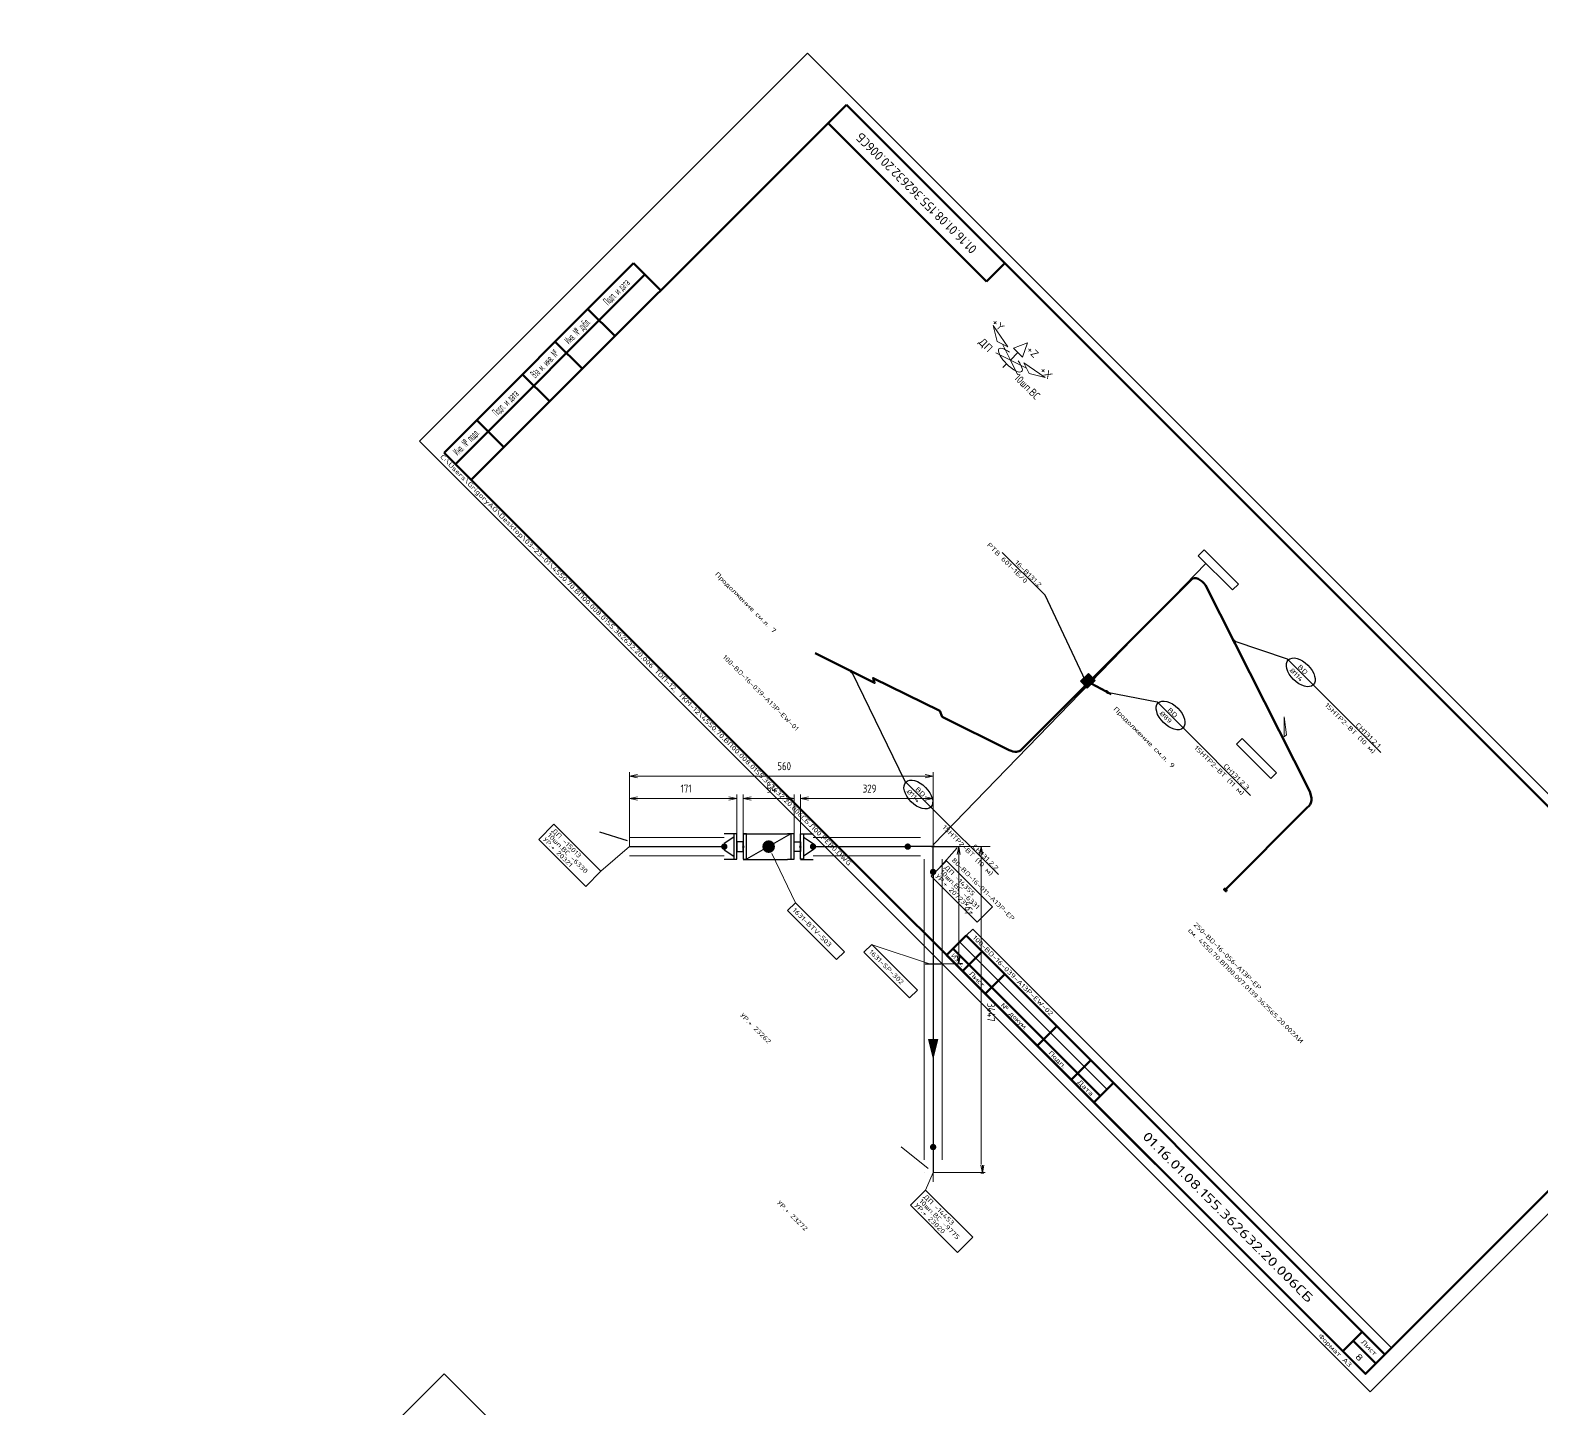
# Model space of a CAD drawing. Header units: millimetres. Extents: x -1501 to 8157, y -8271 to 1386.
# Drawn here: x 2045.4 to 2517.6, y -2455.3 to -2024.7 of the extents above; entities that cross this region are included whole.
import ezdxf
from ezdxf import colors
from ezdxf.entities.mleader import LeaderData, LeaderLine
from ezdxf.enums import TextEntityAlignment as Align
from ezdxf.math import Vec2, Vec3

# ---------------------------------------------------------------- set-up
doc = ezdxf.new("R2010")
doc.units = ezdxf.units.MM
doc.header["$MEASUREMENT"] = 0
for name, color, linetype, lineweight in [('--TEXT--', 7, 'Continuous', 25), ('OFORMLENIE', 7, 'Continuous', 25), ('подложка', 253, 'Continuous', 13), ('СН', 1, 'Continuous', 50)]:
    doc.layers.add(name, color=color, linetype=linetype, lineweight=lineweight)
doc.layers.add('Коробки', color=250, linetype='Continuous')
doc.layers.add('Построение', color=7, linetype='Continuous')
doc.layers.add('непечат', color=2, linetype='Continuous', plot=False)
doc.styles.add('GOST 2.304', font='CS_Gost2304.shx')
doc.styles.add('GOST_2.304', font='CS_Gost2304.shx', dxfattribs={"height": 2.5})
doc.styles.add('GOST_2.304_07', font='CS_Gost2304.shx', dxfattribs={"width": 0.7})
doc.styles.add('GOST_2.304_09', font='CS_Gost2304.shx', dxfattribs={"width": 0.9})
doc.styles.add('Style-CS_Gost2304', font='CS_Gost2304.shx')
doc.styles.add('TNR_30', font='times.ttf', dxfattribs={"height": 3})

# ---------------------------------------------------------------- blocks, each defined once
blk = doc.blocks.new('TerminatorOpen_0.4')
at = {"color": 0, "linetype": 'ByBlock', "lineweight": -2}
for q in [(-1, 0.2), (-1, 0), (-1, -0.2)]:
    blk.add_line((0, 0), q, dxfattribs=at)
blk = doc.blocks.new('_DotSmall')
at = {"color": 0, "linetype": 'ByBlock', "const_width": 0.5}
blk.add_lwpolyline([(-0.0625, 0, 1), (0.0625, 0, 1)], format="xyb", close=True, dxfattribs=at)
blk = doc.blocks.new('A$C612D6D77')
at = {"layer": 'Коробки', "linetype": 'ByBlock', "ltscale": 0.5}
h = blk.add_hatch(color=3, dxfattribs=at)
h.paths.add_polyline_path([(300, 300), (0, 300), (0, 0)])
h.paths.add_polyline_path([(600, 0), (600, 300), (300, 300)])
at = {"layer": 'Коробки', "linetype": 'ByBlock', "ltscale": 0.5, "true_color": 0xffffff}
blk.add_hatch(color=7, dxfattribs=at).paths.add_polyline_path([(0, 0), (600, 0), (300, 300)])
at = {"layer": 'Коробки', "linetype": 'ByBlock', "ltscale": 0.5}
for p, q in [((0, 0), (300, 300)), ((300, 300), (600, 0))]:
    blk.add_line(p, q, dxfattribs=at)
blk.add_lwpolyline([(0, 0), (600, 0), (600, 300), (0, 300)], close=True, dxfattribs=at)
blk = doc.blocks.new('*U13')
at = {"layer": 'СН'}
blk.add_hatch(color=256, dxfattribs=at).paths.add_polyline_path([(0.5, 0, 1), (-0.5, 0, 1)])
blk.add_circle((0, 0), 0.5, dxfattribs=at)
blk = doc.blocks.new('*U21')
at = {"color": 0, "linetype": 'ByBlock', "lineweight": -2}
blk.add_lwpolyline([(420, 297), (0, 297), (0, 0), (420, 0)], close=True, dxfattribs=at)
at = {"color": 0, "linetype": 'ByBlock', "lineweight": 50}
blk.add_lwpolyline([(20, 292), (415, 292), (415, 5), (20, 5)], close=True, dxfattribs=at)
at = {"color": 0, "linetype": 'ByBlock', "lineweight": -2, "style": 'GOST_2.304'}
blk.add_text('Формат А3', height=2.5, dxfattribs=at).set_placement((410, 2.5), align=Align.MIDDLE_RIGHT)
at = {"color": 0, "linetype": 'ByBlock', "lineweight": -2, "insert": (8, 2.5), "char_height": 2.5, "attachment_point": 4, "style": 'GOST_2.304'}
blk.add_mtext('C:\\\\Users\\\\GrigoryAO\\\\Desktop\\\\03-23-01\\\\4550.70.ВП00.008.0155.362632.20.006 ТОП-12, ТКМ-12\\\\4550.70.ВП00.008.0155.362632.20.006СБ.Л00.РЕВ0.DWG', dxfattribs=at)
at = {"color": 0, "linetype": 'ByBlock', "lineweight": -2, "style": 'TNR_30'}
blk.add_attdef('ВЕРХНИЙ_НОМЕР_ЛИСТА', text='', height=3, dxfattribs=at).set_placement((410, 287), align=Align.MIDDLE_CENTER)
blk = doc.blocks.new('ST_Left')
at = {"color": 0, "linetype": 'ByBlock', "lineweight": 50}
for p, q in [((8, 150), (8, 5)), ((20, 150), (8, 150)), ((13, 5), (13, 150)), ((8, 115), (20, 115)), ((8, 90), (20, 90)), ((20, 65), (8, 65)), ((20, 30), (8, 30)), ((8, 5), (20, 5))]:
    blk.add_line(p, q, dxfattribs=at)
at = {"color": 0, "linetype": 'ByBlock', "lineweight": -2, "style": 'GOST_2.304'}
for s, p in [('Подп. и дата', (10.5, 132.5)), ('Инв. № дубл.', (10.5, 102.5)), ('Вза м. инв. №', (10.5, 77.5)), ('Подп. и дата', (10.5, 47.5)), ('Инв. № подл.', (10.5, 17.5))]:
    blk.add_text(s, height=2.5, rotation=90, dxfattribs=at).set_placement(p, align=Align.MIDDLE_CENTER)
at = {"color": 0, "linetype": 'ByBlock', "lineweight": -2, "style": 'GOST_2.304', "flags": 8}
for tag, p in [('ДУБЛ_ДАТА', (16.5, 141.25)), ('НОМЕР_ДУБЛ', (16.5, 102.5)), ('ВЗАМ_ИНВ', (16.5, 77.5)), ('ИНВ_ДАТА', (16.5, 56.25)), ('ИНВ_НОМЕР', (16.5, 17.5))]:
    blk.add_attdef(tag, text='', height=2.5, rotation=90, dxfattribs=at).set_placement(p, align=Align.MIDDLE_CENTER)
blk = doc.blocks.new('ST_2a_dyn')
at = {"color": 0, "linetype": 'ByBlock', "lineweight": 50, "extrusion": (0, 1, 0)}
for p, q in [((-185, 15), (0, 15)), ((-185, 5), (-120, 5)), ((-10, 8), (0, 8)), ((-185, 0), (0, 0))]:
    blk.add_line(p, q, dxfattribs=at)
at = {"color": 0, "linetype": 'ByBlock', "lineweight": 50, "extrusion": (1, 0, 0)}
for p, q in [((-185, 0), (-185, 15)), ((-178, 15), (-178, 0)), ((-168, 15), (-168, 0)), ((-145, 15), (-145, 0)), ((-130, 15), (-130, 0)), ((-120, 0), (-120, 15)), ((-10, 0), (-10, 15))]:
    blk.add_line(p, q, dxfattribs=at)
at = {"color": 0, "linetype": 'ByBlock', "lineweight": 50}
blk.add_line((0, 15), (0, 0), dxfattribs=at)
at = {"color": 0, "linetype": 'ByBlock', "lineweight": -2, "extrusion": (0, 1, 0)}
blk.add_line((-185, 10), (-120, 10), dxfattribs=at)
at = {"color": 0, "linetype": 'ByBlock', "lineweight": -2, "style": 'GOST_2.304'}
for s, p in [('Лист', (-5, 11.5)), ('Лист', (-173, 2.5)), ('Подп.', (-137.5, 2.5)), ('Дата', (-125, 2.5))]:
    blk.add_text(s, height=2.5, dxfattribs=at).set_placement(p, align=Align.MIDDLE_CENTER)
at = {"color": 0, "linetype": 'ByBlock', "lineweight": -2, "width": 0.9}
for s, style, p in [('Изм.', 'GOST_2.304', (-181.5, 2.5)), ('№ докум.', 'GOST_2.304_09', (-156.5, 2.5))]:
    blk.add_text(s, height=2.5, dxfattribs=dict(at, style=style)).set_placement(p, align=Align.MIDDLE_CENTER)
at = {"color": 0, "linetype": 'ByBlock', "lineweight": -2}
for tag, height, style, flags, p in [('ИЗМ_2', 2.5, 'GOST_2.304', 12, (-181.5, 12.5)), ('ЛИСТ_2', 2.5, 'GOST_2.304', 12, (-173, 12.5)), ('N_ДОК_2', 2.5, 'GOST_2.304_09', 12, (-156.5, 12.5)), ('ШИФР', 5, 'GOST_2.304', 4, (-65, 7.5)), ('ИЗМ_1', 2.5, 'GOST_2.304', 12, (-181.5, 7.5)), ('ЛИСТ_1', 2.5, 'GOST_2.304', 12, (-173, 7.5)), ('N_ДОК_1', 2.5, 'GOST_2.304_09', 12, (-156.5, 7.5)), ('LIST', 3.5, 'GOST_2.304', 4, (-5, 4))]:
    blk.add_attdef(tag, text='', height=height, dxfattribs=dict(at, style=style, flags=flags)).set_placement(p, align=Align.MIDDLE_CENTER)
at = {"color": 0, "linetype": 'ByBlock', "lineweight": -2, "style": 'GOST_2.304_07', "width": 0.7, "flags": 12}
for tag, p in [('ДАТА_2', (-125, 12.5)), ('ДАТА_1', (-125, 7.5))]:
    blk.add_attdef(tag, text='', height=2.5, dxfattribs=at).set_placement(p, align=Align.MIDDLE_CENTER)
blk = doc.blocks.new('ST_Top')
at = {"color": 0, "linetype": 'ByBlock', "lineweight": 50}
blk.add_line((70, 0), (70, -14), dxfattribs=at)
at = {"color": 0, "linetype": 'ByBlock', "lineweight": 50, "extrusion": (0, 1, 0)}
blk.add_line((0, -14), (70, -14), dxfattribs=at)
at = {"color": 0, "linetype": 'ByBlock', "lineweight": -2, "style": 'GOST_2.304', "width": 0.7, "flags": 4}
blk.add_attdef('ШИФР', text='', height=5, rotation=180, dxfattribs=at).set_placement((35, -7), align=Align.MIDDLE_CENTER)

msp = doc.modelspace()

# ---------------------------------------------------------------- hatches: boundary and pattern name
at = {"layer": 'подложка', "extrusion": (8.62817e-32, -7.85046e-17, -1)}
h = msp.add_hatch(color=252, dxfattribs=at)
edge = h.paths.add_edge_path()
edge.add_arc((-2319.58, -2279.7), 1, 0, 360)
at = {"layer": 'подложка', "extrusion": (1, 3.92523e-17, 1.17757e-16)}
msp.add_hatch(color=252, dxfattribs=at).paths.add_polyline_path([(-2278.26, 241.5), (-2279.7, 247.26), (-2281.14, 241.5)])
h = msp.add_hatch(color=252, dxfattribs=at)
edge = h.paths.add_edge_path()
edge.add_arc((-2279.7, 288.88), 1, -90, 270)
h = msp.add_hatch(color=252, dxfattribs=at)
edge = h.paths.add_edge_path()
edge.add_arc((-2279.7, 203.95), 1, -90, 270)
h = msp.add_hatch(color=252, dxfattribs=at)
edge = h.paths.add_edge_path()
edge.add_arc((-2279.7, 188.1), 1, -90, 270)
h = msp.add_hatch(color=252, dxfattribs=at)
edge = h.paths.add_edge_path()
edge.add_arc((-2279.7, 136.73), 1, -90, 270)
at = {"layer": 'подложка', "extrusion": (1.96262e-16, 1, -3.92523e-17)}
h = msp.add_hatch(color=252, dxfattribs=at)
edge = h.paths.add_edge_path()
edge.add_arc((-2335.43, 196.03), 1, 0, 360)
at = {"layer": 'подложка', "extrusion": (8.62817e-32, -7.85046e-17, -1)}
h = msp.add_hatch(color=252, dxfattribs=at)
edge = h.paths.add_edge_path()
edge.add_arc((-2327.5, -2287.62), 1, 90, 450)
msp.add_hatch(color=252, dxfattribs=at).paths.add_polyline_path([(-2328.94, -2340), (-2327.5, -2345.76), (-2326.07, -2340)])
at = {"layer": 'подложка'}
h = msp.add_hatch(color=252, dxfattribs=at)
edge = h.paths.add_edge_path()
edge.add_arc((2327.5, -2373.57), 1, -90, 270)
at = {"layer": 'подложка', "extrusion": (-1.96262e-16, -1, 3.92523e-17)}
h = msp.add_hatch(color=252, dxfattribs=at)
edge = h.paths.add_edge_path()
edge.add_arc((2327.5, 288.88), 1, -90, 270)
at = {"layer": 'Построение', "linetype": 'Continuous', "lineweight": 30, "extrusion": (8.62817e-32, -7.85046e-17, -1)}
h = msp.add_hatch(color=256, dxfattribs=at)
edge = h.paths.add_edge_path()
edge.add_arc((-2262.25, -2279.7), 1, 0, 360)
h = msp.add_hatch(color=256, dxfattribs=at)
edge = h.paths.add_edge_path()
edge.add_arc((-2276.12, -2279.7), 1.98, 0, 360)
h = msp.add_hatch(color=256, dxfattribs=at)
edge = h.paths.add_edge_path()
edge.add_arc((-2289.99, -2279.7), 1, 0, 360)

# ---------------------------------------------------------------- linework, layer by layer
at = {"layer": '--TEXT--', "extrusion": (-0.57735, -0.57735, 0.57735)}
msp.add_line((2232.01, -2277.91, 129.92), (2223.34, -2275.23, 123.94), dxfattribs=at)
for centre in [(3300.49, 265.88), (3281.25, 199.62), (3243.02, 72.82)]:
    msp.add_circle(centre, 5.51, dxfattribs=at)
at = {"layer": 'OFORMLENIE', "extrusion": (-0.57735, -0.57735, 0.57735)}
for q in [(2337.84, -2307.51, 30.32), (2470.73, -2436.32, 34.4)]:
    msp.add_line((2339.88, -2305.47, 34.4), q, dxfattribs=at)
at = {"layer": 'непечат', "color": 3, "extrusion": (-0.57735, -0.57735, 0.57735)}
msp.add_lwpolyline([(-1387.86, 992.34), (10962.33, 992.34), (10962.33, -1271.92), (-1387.86, -1271.92)], close=True, dxfattribs=at)
at = {"layer": 'подложка', "color": 252, "extrusion": (-0.57735, -0.57735, 0.57735)}
for p, q in [((2351.64, -2127.72, 215.49), (2349.14, -2122.72, 217.99)), ((2351.64, -2127.72, 215.49), (2347.14, -2125.47, 213.24)), ((2349.3, -2130.05, 210.83), (2350.47, -2128.88, 213.16)), ((2351.64, -2127.72, 215.49), (2353.97, -2125.38, 220.16)), ((2351.64, -2127.72, 215.49), (2353.89, -2132.22, 213.24)), ((2351.64, -2127.72, 215.49), (2356.64, -2130.22, 217.99)), ((2410.33, -2188.81, 221.52), (2412.14, -2187, 225.14)), ((2421.05, -2199.53, 221.52), (2410.33, -2188.81, 221.52)), ((2412.14, -2187, 225.14), (2422.86, -2197.72, 225.14)), ((2327.67, -2279.09, 297.58), (2412.73, -2191.21, 221.52)), ((2422.86, -2197.72, 225.14), (2421.05, -2199.53, 221.52)), ((2437.18, -2245.43, 191.75), (2437.18, -2239.19, 191.75)), ((2437.89, -2244.73, 193.15), (2437.18, -2239.19, 191.75)), ((2422.23, -2247.71, 174.52), (2424.04, -2245.9, 178.14)), ((2424.04, -2245.9, 178.14), (2434.76, -2256.62, 178.14)), ((2437.89, -2244.73, 193.15), (2437.18, -2245.43, 191.75)), ((2432.95, -2258.43, 174.52), (2422.23, -2247.71, 174.52)), ((2434.76, -2256.62, 178.14), (2432.95, -2258.43, 174.52)), ((2232.68, -2279.7, 128.81), (2223.72, -2287.38, 112.17)), ((2335.04, -2280.13, 195.21), (2329.3, -2286.53, 183.08)), ((2335.04, -2280.13, 195.21), (2329.3, -2286.53, 183.08)), ((2277.13, -2281.81, 127.69), (2284.47, -2297.27, 119.58)), ((2277.13, -2281.81, 127.69), (2284.47, -2297.27, 119.58)), ((2326.65, -2316.42, 295.81), (2308.43, -2310.34, 283.66)), ((2325.95, -2380.24, 296.51), (2317.56, -2373.47, 294.88)), ((2327.52, -2381.46, 214.06), (2325.15, -2387.02, 206.14))]:
    msp.add_line(p, q, dxfattribs=at)
at = {"layer": 'подложка', "color": 252}
for p, q in [((2232.67, -2279.7, 128.8), (2232.67, -2256.45, 128.8)), ((2327.5, -2279.7, 128.8), (2327.5, -2256.45, 128.8)), ((2235.17, -2257.7, 128.8), (2325, -2257.7, 128.8)), ((2232.67, -2279.7, 128.8), (2232.67, -2263.45, 128.8)), ((2235.17, -2264.7, 128.8), (2263.72, -2264.7, 128.8)), ((2266.22, -2279.7, 128.8), (2266.22, -2263.45, 128.8)), ((2268.2, -2279.7, 128.8), (2268.2, -2263.45, 128.8)), ((2270.7, -2264.7, 128.8), (2281.55, -2264.7, 128.8)), ((2284.05, -2279.7, 128.8), (2284.05, -2263.45, 128.8)), ((2286.03, -2279.7, 128.8), (2286.03, -2263.45, 128.8)), ((2288.53, -2264.7, 128.8), (2325, -2264.7, 128.8)), ((2327.5, -2279.7, 128.8), (2327.5, -2263.45, 128.8)), ((2232.67, -2276.87, 128.8), (2262.25, -2276.87, 128.8)), ((2289.99, -2276.87, 128.8), (2319.58, -2276.87, 128.8)), ((2319.58, -2276.87, 128.8), (2323.54, -2276.87, 128.8)), ((2327.5, -2279.7, 296.81), (2343.75, -2279.7, 296.81)), ((2327.5, -2279.7, 296.81), (2336.75, -2279.7, 296.81)), ((2335.43, -2279.7, 198.86), (2330.33, -2279.7, 198.86)), ((2335.43, -2279.7, 193.2), (2330.33, -2279.7, 193.2)), ((2345.34, -2279.7, 196.03), (2335.43, -2279.7, 196.03)), ((2345.34, -2279.7, 193.2), (2335.43, -2279.7, 193.2)), ((2345.34, -2279.7, 198.86), (2335.43, -2279.7, 198.86)), ((2232.67, -2282.53, 128.8), (2262.25, -2282.53, 128.8)), ((2289.99, -2282.53, 128.8), (2319.58, -2282.53, 128.8)), ((2319.58, -2282.53, 128.8), (2323.54, -2282.53, 128.8)), ((2324.67, -2287.62, 296.81), (2324.67, -2283.66, 296.81)), ((2330.33, -2287.62, 296.81), (2330.33, -2283.66, 296.81)), ((2335.5, -2282.2, 296.81), (2335.5, -2313.77, 296.81)), ((2342.5, -2282.2, 296.81), (2342.5, -2378.99, 296.81)), ((2324.67, -2287.62, 296.81), (2324.67, -2373.57, 296.81)), ((2330.33, -2287.62, 296.81), (2330.33, -2373.57, 296.81)), ((2327.5, -2316.27, 296.81), (2336.75, -2316.27, 296.81)), ((2324.67, -2373.57, 296.81), (2324.67, -2377.53, 296.81)), ((2330.33, -2373.57, 296.81), (2330.33, -2377.53, 296.81)), ((2327.5, -2381.49, 296.81), (2343.75, -2381.49, 296.81))]:
    msp.add_line(p, q, dxfattribs=at)
at = {"layer": 'подложка', "color": 252, "extrusion": (-1, 5.55112e-17, -5.55112e-17)}
for p, q in [((2327.5, -2279.7, 128.8), (2327.5, -2256.45, 128.8)), ((2327.5, -2279.7, 296.81), (2327.5, -2256.45, 296.81)), ((2327.5, -2257.7, 131.3), (2327.5, -2257.7, 294.31)), ((2327.5, -2279.7, 196.03), (2327.5, -2263.45, 196.03)), ((2327.5, -2279.7, 296.81), (2327.5, -2263.45, 296.81)), ((2327.5, -2279.7, 128.8), (2327.5, -2263.45, 128.8)), ((2327.5, -2279.7, 196.03), (2327.5, -2263.45, 196.03)), ((2327.5, -2264.7, 198.53), (2327.5, -2264.7, 294.31)), ((2327.5, -2264.7, 131.3), (2327.5, -2264.7, 193.53)), ((2327.5, -2378.75, 299.76), (2327.5, -2377.53, 299.64)), ((2327.5, -2380, 299.62), (2327.5, -2378.75, 299.76)), ((2327.5, -2381.2, 299.21), (2327.5, -2380, 299.62)), ((2327.5, -2382.3, 298.53), (2327.5, -2381.2, 299.21)), ((2327.5, -2383.21, 297.61), (2327.5, -2382.3, 298.53)), ((2327.5, -2383.89, 296.52), (2327.5, -2383.21, 297.61)), ((2327.5, -2384.31, 295.31), (2327.5, -2383.89, 296.52)), ((2327.5, -2384.45, 294.06), (2327.5, -2384.31, 295.31)), ((2327.5, -2384.32, 292.85), (2327.5, -2384.45, 294.06))]:
    msp.add_line(p, q, dxfattribs=at)
at = {"layer": 'подложка', "color": 252, "extrusion": (-5.55112e-17, -1, 5.55112e-17)}
for p, q in [((2323.54, -2279.7, 125.97), (2324.76, -2279.7, 125.85)), ((2324.76, -2279.7, 125.85), (2326.01, -2279.7, 125.99)), ((2326.01, -2279.7, 125.99), (2327.21, -2279.7, 126.4)), ((2327.21, -2279.7, 126.4), (2328.31, -2279.7, 127.08)), ((2327.5, -2279.7, 196.03), (2327.5, -2279.7, 212.28)), ((2328.31, -2279.7, 127.08), (2329.22, -2279.7, 128)), ((2329.22, -2279.7, 128), (2329.9, -2279.7, 129.09)), ((2329.9, -2279.7, 129.09), (2330.32, -2279.7, 130.3)), ((2330, -2279.7, 211.03), (2332.93, -2279.7, 211.03)), ((2330.32, -2279.7, 130.3), (2330.46, -2279.7, 131.55)), ((2330.46, -2279.7, 131.55), (2330.33, -2279.7, 132.77)), ((2335.43, -2279.7, 196.03), (2335.43, -2279.7, 212.28)), ((2327.5, -2381.49, 214.02), (2343.75, -2381.49, 214.02)), ((2327.5, -2381.49, 296.81), (2343.75, -2381.49, 296.81)), ((2342.89, -2381.67, 216.73), (2342.89, -2381.67, 294.52))]:
    msp.add_line(p, q, dxfattribs=at)
at = {"layer": 'подложка', "color": 252, "extrusion": (5.55112e-17, 1, -5.55112e-17)}
for p, q in [((2323.54, -2279.7, 131.63), (2323.83, -2279.7, 132.27)), ((2323.83, -2279.7, 132.27), (2324.04, -2279.7, 132.48)), ((2324.04, -2279.7, 132.48), (2324.67, -2279.7, 132.77))]:
    msp.add_line(p, q, dxfattribs=at)
at = {"layer": 'подложка', "color": 252, "extrusion": (1, -5.55112e-17, 5.55112e-17)}
for p, q in [((2327.5, -2276.87, 292.85), (2327.5, -2277.22, 293.98)), ((2327.5, -2276.87, 288.88), (2327.5, -2276.87, 292.85)), ((2327.5, -2276.87, 203.95), (2327.5, -2276.87, 288.88)), ((2327.5, -2276.87, 188.1), (2327.5, -2276.87, 196.03)), ((2327.5, -2276.87, 203.95), (2327.5, -2276.87, 196.03)), ((2327.5, -2276.87, 136.73), (2327.5, -2276.87, 188.1)), ((2327.5, -2276.87, 136.73), (2327.5, -2276.87, 132.77)), ((2327.5, -2277.22, 293.98), (2327.5, -2277.75, 295)), ((2327.5, -2277.75, 295), (2327.5, -2278.39, 295.89)), ((2327.5, -2278.39, 295.89), (2327.5, -2279.08, 296.69)), ((2327.5, -2279.08, 296.69), (2327.5, -2279.82, 297.42)), ((2327.5, -2279.82, 297.42), (2327.5, -2280.62, 298.12)), ((2327.5, -2280.62, 298.12), (2327.5, -2281.51, 298.76)), ((2327.5, -2281.51, 298.76), (2327.5, -2282.53, 299.28)), ((2327.5, -2282.53, 292.85), (2327.5, -2282.07, 293.76)), ((2327.5, -2282.07, 293.76), (2327.5, -2282.74, 294.43)), ((2327.5, -2282.53, 299.28), (2327.5, -2283.66, 299.64)), ((2327.5, -2282.53, 288.88), (2327.5, -2282.53, 292.85)), ((2327.5, -2282.53, 203.95), (2327.5, -2282.53, 288.88)), ((2327.5, -2282.53, 203.95), (2327.5, -2282.53, 201.69)), ((2327.5, -2282.53, 188.1), (2327.5, -2282.53, 196.03)), ((2327.5, -2282.53, 136.73), (2327.5, -2282.53, 188.1)), ((2327.5, -2282.53, 136.73), (2327.5, -2282.53, 132.77)), ((2327.5, -2282.74, 294.43), (2327.5, -2283.66, 293.98)), ((2327.5, -2377.82, 293.35), (2327.5, -2377.53, 293.98)), ((2327.5, -2378.03, 293.13), (2327.5, -2377.82, 293.35)), ((2327.5, -2378.66, 292.85), (2327.5, -2378.03, 293.13)), ((2324.67, -2381.49, 214.02), (2324.67, -2381.49, 288.88)), ((2324.67, -2381.49, 288.88), (2324.67, -2381.49, 292.85)), ((2330.33, -2381.49, 214.02), (2330.33, -2381.49, 288.88)), ((2330.33, -2381.49, 288.88), (2330.33, -2381.49, 292.85))]:
    msp.add_line(p, q, dxfattribs=at)
at = {"layer": 'подложка', "color": 252, "extrusion": (1, -5.55112e-17, 5.55112e-17), "elevation": 2327.5, "flags": 128}
for points in [[(-2278.46, 242.28), (-2279.7, 247.26), (-2281.14, 241.5), (-2278.26, 241.5)], [(-2278.26, 241.5), (-2279.7, 247.26), (-2281.14, 241.5), (-2278.7, 241.5)]]:
    msp.add_lwpolyline(points, dxfattribs=at)
at = {"layer": 'подложка', "color": 252, "elevation": 296.81, "flags": 128}
for points in [[(2328.75, -2340.78), (2327.5, -2345.76), (2326.07, -2340), (2328.94, -2340)], [(2328.94, -2340), (2327.5, -2345.76), (2326.07, -2340), (2328.5, -2340)]]:
    msp.add_lwpolyline(points, dxfattribs=at)
at = {"layer": 'подложка', "color": 252, "extrusion": (-0.57735, -0.57735, 0.57735)}
msp.add_ellipse((2351.64, -2127.72, 215.49), major_axis=(-3.54, 3.54), ratio=0.57735, start_param=5.105088, end_param=10.602875, dxfattribs=at)
at = {"layer": 'подложка', "color": 252, "extrusion": (1, -5.55112e-17, 5.55112e-17)}
msp.add_solid([(-2278.26, 241.5, 2327.5), (-2279.7, 247.26, 2327.5), (-2281.14, 241.5, 2327.5)], dxfattribs=at)
at = {"layer": 'подложка', "color": 252, "extrusion": (0, -5.55112e-17, -1)}
msp.add_solid([(-2328.94, -2340, -296.81), (-2327.5, -2345.76, -296.81), (-2326.07, -2340, -296.81)], dxfattribs=at)
at = {"layer": 'подложка', "color": 252}
for points in [[(2346.22, -2116.88, 220.91), (2350.8, -2123.55, 218.83), (2347.47, -2121.88, 217.16)], [(2357.03, -2122.32, 226.28), (2352.56, -2123.97, 220.16), (2355.39, -2126.8, 220.16)], [(2362.47, -2133.13, 220.91), (2355.8, -2128.55, 218.83), (2357.47, -2131.88, 217.16)], [(2209.05, -2272.71, 112.17), (2223.72, -2287.38, 112.17), (2218.98, -2292.11, 102.7), (2204.32, -2277.45, 102.7)], [(2327.5, -2278.26, 241.5), (2327.5, -2279.7, 247.26), (2327.5, -2281.14, 241.5)], [(2331.67, -2284.16, 187.81), (2346.04, -2298.53, 187.81), (2341.31, -2303.26, 178.34), (2326.94, -2288.89, 178.34)], [(2284.49, -2297.26, 119.61), (2299.77, -2312.53, 119.61), (2297.32, -2314.98, 114.71), (2282.04, -2299.7, 114.71)], [(2308.35, -2310.27, 283.66), (2322.6, -2324.51, 283.66), (2320.15, -2326.96, 278.76), (2305.9, -2312.72, 278.76)], [(2328.94, -2340, 296.81), (2327.5, -2345.76, 296.81), (2326.07, -2340, 296.81)], [(2325.15, -2387.01, 206.14), (2339.89, -2401.75, 206.14), (2335.16, -2406.49, 196.67), (2320.42, -2391.75, 196.67)]]:
    msp.add_3dface(points, dxfattribs=at)
at = {"layer": 'Построение', "linetype": 'Continuous', "lineweight": 30}
for p, q in [((2264.22, -2275.7, 128.8), (2262.25, -2275.7, 128.8)), ((2266.22, -2275.7, 128.8), (2264.22, -2275.7, 128.8)), ((2268.2, -2275.7, 128.8), (2270.2, -2275.7, 128.8)), ((2270.2, -2275.7, 128.8), (2282.05, -2275.7, 128.8)), ((2284.05, -2275.7, 128.8), (2282.05, -2275.7, 128.8)), ((2286.03, -2275.7, 128.8), (2288.03, -2275.7, 128.8)), ((2288.03, -2275.7, 128.8), (2289.99, -2275.7, 128.8)), ((2232.67, -2279.7, 128.8), (2262.25, -2279.7, 128.8)), ((2289.99, -2279.7, 128.8), (2319.58, -2279.7, 128.8)), ((2327.5, -2279.7, 203.95), (2327.5, -2279.7, 288.88)), ((2327.5, -2279.7, 136.73), (2327.5, -2279.7, 188.1)), ((2264.22, -2283.7, 128.8), (2262.25, -2283.7, 128.8)), ((2266.22, -2283.7, 128.8), (2264.22, -2283.7, 128.8)), ((2268.2, -2283.7, 128.8), (2270.2, -2283.7, 128.8)), ((2270.2, -2283.7, 128.8), (2282.05, -2283.7, 128.8)), ((2284.05, -2283.7, 128.8), (2282.05, -2283.7, 128.8)), ((2286.03, -2283.7, 128.8), (2288.03, -2283.7, 128.8)), ((2288.03, -2283.7, 128.8), (2289.99, -2283.7, 128.8)), ((2327.5, -2287.62, 296.81), (2327.5, -2373.57, 296.81)), ((2327.5, -2381.49, 214.02), (2327.5, -2381.49, 288.88))]:
    msp.add_line(p, q, dxfattribs=at)
at = {"layer": 'Построение', "linetype": 'Continuous', "lineweight": 30, "extrusion": (0, -5.55112e-17, -1)}
for p, q in [((2283.06, -2275.74, 128.8), (2269.19, -2283.66, 128.8)), ((2268.45, -2279.95, 128.8), (2267.95, -2279.45, 128.8)), ((2268.45, -2279.45, 128.8), (2267.95, -2279.95, 128.8)), ((2286.28, -2279.95, 128.8), (2285.78, -2279.45, 128.8)), ((2286.28, -2279.45, 128.8), (2285.78, -2279.95, 128.8))]:
    msp.add_line(p, q, dxfattribs=at)
at = {"layer": 'Построение', "linetype": 'Continuous', "lineweight": 30, "extrusion": (5.55112e-17, 1, -5.55112e-17)}
for p, q in [((2276.12, -2279.7, 126.3), (2276.12, -2279.7, 134.8)), ((2325, -2316.27, 298.31), (2330, -2316.27, 298.31))]:
    msp.add_line(p, q, dxfattribs=at)
at = {"layer": 'Построение', "lineweight": 30, "extrusion": (-5.55112e-17, -1, 5.55112e-17)}
for p, q in [((2327.5, -2279.7, 196.03), (2335.43, -2279.7, 196.03)), ((2327.5, -2279.7, 203.95), (2327.5, -2279.7, 196.03))]:
    msp.add_line(p, q, dxfattribs=at)
at = {"layer": 'Построение', "linetype": 'Continuous', "lineweight": 30, "extrusion": (-5.55112e-17, -1, 5.55112e-17)}
msp.add_line((2327.5, -2279.7, 188.1), (2327.5, -2279.7, 196.03), dxfattribs=at)
at = {"layer": 'Построение', "linetype": 'Continuous', "lineweight": 30, "elevation": 128.8, "flags": 128}
for points in [[(2265.23, -2276.73), (2262.25, -2278.71), (2262.25, -2280.69), (2265.23, -2282.67)], [(2287.02, -2276.73), (2289.99, -2278.71), (2289.99, -2280.69), (2287.02, -2282.67)]]:
    msp.add_lwpolyline(points, dxfattribs=at)
at = {"layer": 'Построение', "linetype": 'Continuous', "lineweight": 30, "extrusion": (5.55112e-17, 1, -5.55112e-17), "elevation": -2279.7, "flags": 128}
msp.add_lwpolyline([(-2327.5, 136.73), (-2327.5, 132.77, 0.414227), (-2323.54, 128.8), (-2319.58, 128.8)], format="xyb", dxfattribs=at)
at = {"layer": 'Построение', "linetype": 'Continuous', "lineweight": 30, "extrusion": (-1, 5.55112e-17, -5.55112e-17), "elevation": -2327.5, "flags": 128}
msp.add_lwpolyline([(2287.62, 296.81), (2283.66, 296.81, 0.414227), (2279.7, 292.85), (2279.7, 288.88)], format="xyb", dxfattribs=at)
at = {"layer": 'Построение', "linetype": 'Continuous', "lineweight": 30, "extrusion": (1, -5.55112e-17, 5.55112e-17), "elevation": 2327.5, "flags": 128}
msp.add_lwpolyline([(-2373.57, 296.81), (-2377.53, 296.81, 0.414227), (-2381.49, 292.85), (-2381.49, 288.88)], format="xyb", dxfattribs=at)
at = {"layer": 'Построение', "linetype": 'Continuous', "lineweight": 30, "extrusion": (-2.22045e-16, -1, -5.55112e-17)}
msp.add_ellipse((2327.5, -2316.27, 300.81), major_axis=(0, 0, 5.5), ratio=0.363636, start_param=1.942965, end_param=4.34022, dxfattribs=at)
at = {"layer": 'Построение', "linetype": 'Continuous', "lineweight": 30, "extrusion": (5.55112e-17, 1, -5.55112e-17)}
msp.add_point((2276.16, -2279.7, 127.23), dxfattribs=at)
at = {"layer": 'Построение', "linetype": 'Continuous', "lineweight": 30, "extrusion": (-5.55112e-17, -1, 5.55112e-17)}
msp.add_solid([(2278.12, 135.3, 2279.7), (2274.12, 135.3, 2279.7), (2278.12, 134.8, 2279.7), (2274.12, 134.8, 2279.7)], dxfattribs=at)
at = {"layer": 'Построение', "linetype": 'Continuous', "lineweight": 30}
for points in [[(2266.22, -2275.74, 128.8), (2265.23, -2275.74, 128.8), (2265.23, -2283.66, 128.8), (2266.22, -2283.66, 128.8)], [(2269.19, -2275.74, 128.8), (2268.2, -2275.74, 128.8), (2268.2, -2283.66, 128.8), (2269.19, -2283.66, 128.8)], [(2284.05, -2275.74, 128.8), (2283.06, -2275.74, 128.8), (2283.06, -2283.66, 128.8), (2284.05, -2283.66, 128.8)], [(2286.03, -2275.74, 128.8), (2287.02, -2275.74, 128.8), (2287.02, -2283.66, 128.8), (2286.03, -2283.66, 128.8)], [(2266.22, -2281.18, 128.8), (2268.2, -2281.18, 128.8), (2268.2, -2278.21, 128.8), (2266.22, -2278.21, 128.8)], [(2286.03, -2281.18, 128.8), (2284.05, -2281.18, 128.8), (2284.05, -2278.21, 128.8), (2286.03, -2278.21, 128.8)], [(2328, -2279.7, 195.53), (2328, -2279.7, 196.52), (2327.01, -2279.7, 196.52), (2327.01, -2279.7, 195.53)]]:
    msp.add_3dface(points, dxfattribs=at)
at = {"layer": 'СН', "extrusion": (-0.57735, -0.57735, 0.57735)}
for points in [[(3255.84, 183.84), (3255.84, 259.79, -0.530515), (3260.18, 262.73), (3328.17, 224.07, -0.308006), (3331.82, 216.65), (3331.82, 154.32)], [(3189, 87.33), (3208.68, 98.75), (3207.28, 100.07), (3229.29, 113.03), (3231.17, 111.65), (3253.24, 124.59, 0.281657), (3255.84, 129.45), (3255.84, 178.39)]]:
    msp.add_lwpolyline(points, format="xyb", dxfattribs=at)
msp.add_lwpolyline([(3256.63, 181.48), (3263.43, 185.02)], dxfattribs=at)

# ---------------------------------------------------------------- block references
at = {"layer": 'OFORMLENIE', "extrusion": (-0.57735, -0.57735, 0.57735)}
for name, p in [('*U21', (3054.76, 17.14)), ('ST_Left', (3054.76, 17.14)), ('*U21', (3266.25, -627.33))]:
    msp.add_blockref(name, p, dxfattribs=at)
ref = msp.add_blockref('ST_Top', (3074.76, 309.14), dxfattribs=at)
ref.add_attrib('ШИФР', '01.16.01.08.155.362632.20.006СБ', dxfattribs={"layer": '0', "color": 0, "linetype": 'ByBlock', "lineweight": -2, "extrusion": (-0.57735, -0.57735, 0.57735), "height": 5, "rotation": 180, "style": 'GOST_2.304', "width": 0.7}).set_placement((3109.76, 302.14), align=Align.MIDDLE_CENTER)
ref = msp.add_blockref('ST_2a_dyn', (3469.76, 22.14), dxfattribs=at)
ref.add_attrib('LIST', '8', dxfattribs={"layer": '0', "color": 0, "linetype": 'ByBlock', "lineweight": -2, "extrusion": (-0.57735, -0.57735, 0.57735), "height": 3.5, "style": 'GOST_2.304'}).set_placement((3464.76, 26.14), align=Align.MIDDLE_CENTER)
ref.add_attrib('ШИФР', '01.16.01.08.155.362632.20.006СБ', dxfattribs={"layer": '0', "color": 0, "linetype": 'ByBlock', "lineweight": -2, "extrusion": (-0.57735, -0.57735, 0.57735), "height": 5, "style": 'GOST_2.304'}).set_placement((3404.76, 29.64), align=Align.MIDDLE_CENTER)
at = {"layer": 'Коробки', "linetype": 'ByBlock', "extrusion": (-0.57735, -0.57735, 0.57735), "xscale": -0.01000000000000001, "yscale": 0.01000000000000002, "zscale": 0.01000000000000002, "rotation": 89.40931310782842}
msp.add_blockref('A$C612D6D77', (3256.84, 184.13), dxfattribs=at)
at = {"layer": 'подложка', "color": 252, "xscale": 2.5, "yscale": 2.5, "zscale": 2.5}
for p, rotation in [((2232.67, -2257.7, 128.8), 180), ((2232.67, -2264.7, 128.8), 180), ((2268.2, -2264.7, 128.8), 180), ((2286.03, -2264.7, 128.8), 180), ((2335.5, -2279.7, 296.81), 89.99999999999994), ((2342.5, -2279.7, 296.81), 89.99999999999994), ((2335.5, -2316.27, 296.81), 270), ((2342.89, -2381.67, 297.02), 270)]:
    msp.add_blockref('TerminatorOpen_0.4', p, dxfattribs=dict(at, rotation=rotation))
at = {"layer": 'подложка', "color": 252, "xscale": 2.500000000000001, "yscale": 2.500000000000001, "zscale": 2.500000000000001}
for p in [(2327.5, -2257.7, 128.8), (2266.22, -2264.7, 128.8), (2284.05, -2264.7, 128.8), (2327.5, -2264.7, 128.8)]:
    msp.add_blockref('TerminatorOpen_0.4', p, dxfattribs=at)
at = {"layer": 'подложка', "color": 252, "extrusion": (-1, 5.55112e-17, -5.55112e-17), "xscale": 2.5, "yscale": 2.5, "zscale": 2.5}
for p, rotation in [((2257.7, 128.8, -2327.5), 269.9999999999999), ((2257.7, 296.81, -2327.5), 89.99999999999997), ((2264.7, 196.03, -2327.5), 269.9999999999999), ((2264.7, 296.81, -2327.5), 89.99999999999997), ((2264.7, 128.8, -2327.5), 269.9999999999999), ((2264.7, 196.03, -2327.5), 89.99999999999997)]:
    msp.add_blockref('TerminatorOpen_0.4', p, dxfattribs=dict(at, rotation=rotation))
at = {"layer": 'подложка', "color": 252, "extrusion": (-5.55112e-17, -1, 5.55112e-17), "xscale": 2.5, "yscale": 2.5, "zscale": 2.5}
for p, rotation in [((2327.5, 211.03, 2279.7), 180), ((2342.89, 214.23, 2381.67), 270), ((2342.89, 297.02, 2381.67), 90)]:
    msp.add_blockref('TerminatorOpen_0.4', p, dxfattribs=dict(at, rotation=rotation))
msp.add_blockref('TerminatorOpen_0.4', (2335.43, 211.03, 2279.7), dxfattribs=at)
at = {"layer": 'СН', "extrusion": (-0.57735, -0.57735, 0.57735)}
msp.add_blockref('*U13', (3331.93, 153.76), dxfattribs=at)

# ---------------------------------------------------------------- texts
at = {"layer": '--TEXT--', "extrusion": (-0.57735, -0.57735, 0.57735), "style": 'GOST 2.304'}
for s, p in [('PTВ 601-1Б/0', (3203.06, 194.24)), ('BD', (3298.63, 266.45)), ('BD', (3279.39, 200.19)), ('BD', (3241.16, 73.39))]:
    msp.add_text(s, height=2.5, rotation=360, dxfattribs=at).set_placement(p)
at = {"layer": '--TEXT--', "extrusion": (-0.57735, -0.57735, 0.57735), "style": 'GOST 2.304', "width": 0.9}
for s, p in [('%%C114', (3297.63, 262.08)), ('%%C89', (3278.39, 195.81)), ('%%C114', (3239.77, 69.14))]:
    msp.add_text(s, height=2.5, rotation=360, dxfattribs=at).set_placement(p)
at = {"layer": '--TEXT--', "extrusion": (-0.57735, -0.57735, 0.57735), "char_height": 2.5, "width": 44.9268, "attachment_point": 1, "text_direction": (0.707107, -0.707107, 0), "style": 'GOST 2.304'}
for s, insert in [('Продолжение см.л. 7', (2260.24, -2193.69, 66.56)), ('Продолжение см.л. 9', (2384.71, -2235.83, 148.89))]:
    msp.add_mtext(s, dxfattribs=dict(at, insert=insert))
at = {"layer": 'OFORMLENIE', "extrusion": (-0.57735, -0.57735, 0.57735), "style": 'GOST 2.304'}
msp.add_text('100-BD-16-039-A13P-EW-02', height=2.5, rotation=360, dxfattribs=at).set_placement((3286.63, 39.76), align=Align.MIDDLE_LEFT)
at = {"layer": 'подложка', "color": 252, "extrusion": (-0.57735, -0.57735, 0.57735), "style": 'Style-CS_Gost2304'}
for s, width, p in [('+Y', 0.75, (3154.88, 278.36, -4.87)), ('ДП', 0.75, (3156.38, 265.74, -4.87)), ('+Z', 0.75, (3168.63, 281.11, -4.87)), ('10шп.ВС', 0.628788, (3172.13, 265.74, -4.87))]:
    msp.add_text(s, height=4.125, dxfattribs=dict(at, width=width)).set_placement(p, align=Align.TOP_LEFT)
at = {"layer": 'подложка', "color": 252, "extrusion": (-0.57735, -0.57735, 0.57735), "style": 'Style-CS_Gost2304', "width": 0.75}
msp.add_text('+X', height=4.125, dxfattribs=at).set_placement((3180.02, 278.36, -4.87), align=Align.TOP_RIGHT)
at = {"layer": 'подложка', "color": 252, "extrusion": (-0.57735, -0.57735, 0.57735), "style": 'Style-CS_Gost2304', "width": 0.875}
for s, p in [('100-BD-16-039-A13P-EW-01', (3169.43, 50.2)), ('250-BD-16-056-A13P-EP', (3332.52, 128.03)), ('см. 4550.70.ВП00.007.0139.362565.20.002АИ', (3332.65, 123.66))]:
    msp.add_text(s, height=2.5, rotation=360, dxfattribs=at).set_placement(p)
for s, p in [('10шп.ВС -6330', (3170.09, 59.8, 101.52)), ('ДП -15013', (3170.09, 63.2, 101.52)), ('УР.+ 20321', (3170.09, 56.4, 101.52)), ('80-BD-16-011-A13P-EP', (3264.88, 175.95, 81)), ('УР.+ 20723', (3264.88, 163.55, 81)), ('10шп.ВС -6331', (3264.88, 166.95, 81)), ('ДП -14355', (3264.88, 170.35, 81)), ('1631-BTV-503', (3240.78, 89.45, 76.43)), ('1631-SP-302', (3266.86, 227.83, 164.88)), ('УР.+ 23262', (3252.46, 273.62, 249.26)), ('ДП -14453', (3333, 140.66, 154.73)), ('УР.+ 23272', (3302.03, 215.98, 249.26)), ('УР.+ 23020', (3333, 133.86, 154.73)), ('10шп.ВС -9775', (3333, 137.26, 154.73))]:
    msp.add_text(s, height=2.5, rotation=360, dxfattribs=at).set_placement(p, align=Align.MIDDLE_LEFT)
at = {"layer": 'подложка', "color": 252, "extrusion": (-1, -1.94289e-14, -1.69309e-14), "style": 'GOST_2.304'}
msp.add_text('0.3%%%', height=2, dxfattribs=at).set_placement((2297, 252.93, -2378.58))
at = {"layer": 'подложка', "color": 252, "char_height": 2.5, "attachment_point": 5, "style": 'GOST_2.304'}
for s, insert in [('\\A1;560', (2280.96, -2254.57, 128.8)), ('\\A1;171', (2250.32, -2261.57, 128.8)), ('\\A1;54', (2277, -2261.57, 128.8)), ('\\A1;329', (2307.64, -2261.57, 128.8))]:
    msp.add_mtext(s, dxfattribs=dict(at, insert=insert))
at = {"layer": 'подложка', "color": 252, "extrusion": (-1, 5.55112e-17, -5.55112e-17), "char_height": 2.5, "attachment_point": 5, "text_direction": (0, 0, 1), "style": 'GOST_2.304'}
for s, insert in [('\\A1;2941', (2327.5, -2254.57, 213.68)), ('\\A1;2540', (2327.5, -2261.57, 247.29)), ('\\A1;402', (2327.5, -2261.57, 163.29))]:
    msp.add_mtext(s, dxfattribs=dict(at, insert=insert))
at = {"layer": 'подложка', "color": 252, "extrusion": (-5.55112e-17, -1, 5.55112e-17), "char_height": 2.5, "attachment_point": 5, "style": 'GOST_2.304'}
for s, insert, text_direction in [('\\A1;98', (2332.34, -2279.7, 214.15), (1, 0, 0)), ('\\A1;252', (2339.77, -2381.67, 256.5), (0, 0, 1))]:
    msp.add_mtext(s, dxfattribs=dict(at, insert=insert, text_direction=text_direction))
at = {"layer": 'подложка', "color": 252, "char_height": 2.5, "attachment_point": 5, "rotation": 270, "style": 'GOST_2.304'}
for s, insert in [('\\A1;461', (2338.63, -2298.86, 296.81)), ('\\A1;3447', (2345.63, -2331.47, 296.81))]:
    msp.add_mtext(s, dxfattribs=dict(at, insert=insert))

# ---------------------------------------------------------------- leaders
at = {"layer": '--TEXT--'}
ml = msp.add_multileader_mtext('Standard', dxfattribs=at)
ml.set_content('16-В131.2', color=7, style='GOST 2.304')
ml.set_leader_properties()
ml.set_arrow_properties(name='DOTSMALL')
ml.build(insert=Vec2(0, 0))
ml.multileader.update_dxf_attribs({"text_left_attachment_type": 6, "text_right_attachment_type": 6, "dogleg_length": 11.2, "arrow_head_size": 2.5})
ctx = ml.context
ctx.base_point, ctx.char_height, ctx.arrow_head_size, ctx.plane_origin, ctx.plane_x_axis, ctx.plane_y_axis = Vec3(2349.12, -2187.78, 161.34), 2.5, 2.5, Vec3(2438.76, -2282.31, 156.44), Vec3(0.707107, -0.707107, 0), Vec3(0.408248, 0.408248, 0.816497)
ctx.left_attachment, ctx.right_attachment, ctx.text_align_type = 6, 6, 2
notes = []
notes.append((ctx, [(0, (1, 1, 0), (2362.48, -2201.14, 161.34), (-0.707107, 0.707107, 0), 1.03, [(0, [(2375.07, -2227.94, 147.13)], 0, [])])]))
ctx.mtext.insert, ctx.mtext.text_direction, ctx.mtext.defined_height, ctx.mtext.alignment, ctx.mtext.flow_direction, ctx.mtext.extrusion = Vec3(2361.57, -2197.77, 163.79), Vec3(0.707107, -0.707107, 0), 0.0309, 3, 5, Vec3(-0.57735, -0.57735, 0.57735)
ml = msp.add_multileader_mtext('Standard', dxfattribs=at)
ml.set_content('СН131.2.1\\P15НТР2-ВТ (10 м)', color=7, style='GOST 2.304')
ml.set_leader_properties()
ml.set_arrow_properties(name='DOTSMALL')
ml.build(insert=Vec2(0, 0))
ml.multileader.update_dxf_attribs({"text_left_attachment_type": 6, "text_right_attachment_type": 6, "dogleg_length": 11.2, "arrow_head_size": 2.5})
ctx = ml.context
ctx.base_point, ctx.char_height, ctx.arrow_head_size, ctx.plane_origin, ctx.plane_x_axis, ctx.plane_y_axis = Vec3(2446.03, -2228.96, 217.07), 2.5, 2.5, Vec3(2568.88, -2294.08, 274.8), Vec3(0.707107, -0.707107, 0), Vec3(0.408248, 0.408248, 0.816497)
ctx.left_attachment, ctx.right_attachment, ctx.text_align_type = 6, 6, 2
notes.append((ctx, [(1, (1, 1, 0), (2438.11, -2221.04, 217.07), (0.707107, -0.707107, 0), 11.2, [(0, [(2421.49, -2215.45, 206.04)], 0, [])])]))
ctx.mtext.insert, ctx.mtext.text_direction, ctx.mtext.defined_height, ctx.mtext.alignment, ctx.mtext.flow_direction, ctx.mtext.extrusion = Vec3(2467.58, -2248.06, 219.52), Vec3(0.707107, -0.707107, 0), 0.0309, 3, 5, Vec3(-0.57735, -0.57735, 0.57735)
ml = msp.add_multileader_mtext('Standard', dxfattribs=at)
ml.set_content('СН131.2.2\\P15НТР2-ВТ (10 м)', color=7, style='GOST 2.304')
ml.set_leader_properties()
ml.set_arrow_properties(name='DOTSMALL')
ml.build(insert=Vec2(0, 0))
ml.multileader.update_dxf_attribs({"text_left_attachment_type": 6, "text_right_attachment_type": 6, "dogleg_length": 11.2, "arrow_head_size": 2.5})
ctx = ml.context
ctx.base_point, ctx.char_height, ctx.arrow_head_size, ctx.plane_origin, ctx.plane_x_axis, ctx.plane_y_axis = Vec3(2326.57, -2267.13, 59.43), 2.5, 2.5, Vec3(2449.42, -2332.25, 117.16), Vec3(0.707107, -0.707107, 0), Vec3(0.408248, 0.408248, 0.816497)
ctx.left_attachment, ctx.right_attachment, ctx.text_align_type = 6, 6, 2
notes.append((ctx, [(1, (1, 1, 0), (2318.65, -2259.21, 59.43), (0.707107, -0.707107, 0), 11.2, [(0, [(2302.01, -2225.03, 76.98)], 0, [])])]))
ctx.mtext.insert, ctx.mtext.text_direction, ctx.mtext.defined_height, ctx.mtext.alignment, ctx.mtext.flow_direction, ctx.mtext.extrusion = Vec3(2348.12, -2286.24, 61.88), Vec3(0.707107, -0.707107, 0), 0.0309, 3, 5, Vec3(-0.57735, -0.57735, 0.57735)
ml = msp.add_multileader_mtext('Standard', dxfattribs=at)
ml.set_content('СН131.2.{\\C1;3 ^J}15НТР2-ВТ (11 м)', color=7, style='GOST 2.304')
ml.set_leader_properties()
ml.set_arrow_properties(name='DOTSMALL')
ml.build(insert=Vec2(0, 0))
ml.multileader.update_dxf_attribs({"text_left_attachment_type": 6, "text_right_attachment_type": 6, "dogleg_length": 11.2, "arrow_head_size": 2.5})
ctx = ml.context
ctx.base_point, ctx.char_height, ctx.arrow_head_size, ctx.plane_origin, ctx.plane_x_axis, ctx.plane_y_axis = Vec3(2405.37, -2242.4, 162.97), 2.5, 2.5, Vec3(2528.22, -2307.53, 220.69), Vec3(0.707107, -0.707107, 0), Vec3(0.408248, 0.408248, 0.816497)
ctx.left_attachment, ctx.right_attachment, ctx.text_align_type = 6, 6, 2
notes.append((ctx, [(1, (1, 1, 0), (2397.45, -2234.48, 162.97), (0.707107, -0.707107, 0), 11.2, [(0, [(2381.9, -2231.43, 150.47)], 0, [])])]))
ctx.mtext.insert, ctx.mtext.text_direction, ctx.mtext.defined_height, ctx.mtext.alignment, ctx.mtext.flow_direction, ctx.mtext.extrusion = Vec3(2426.53, -2261.11, 165.42), Vec3(0.707107, -0.707107, 0), 0.0309, 3, 5, Vec3(-0.57735, -0.57735, 0.57735)
for ctx, leaders in notes:
    for number, flags, end, landing, length, lines in leaders:
        leader = LeaderData()
        leader.index, (leader.has_last_leader_line, leader.has_dogleg_vector, leader.attachment_direction) = number, flags
        leader.last_leader_point, leader.dogleg_vector, leader.dogleg_length = Vec3(end), Vec3(landing), length
        for number, points, colour, breaks in lines:
            line = LeaderLine()
            line.index, line.vertices, line.color, line.breaks = number, Vec3.list(points), colors.encode_raw_color(colour), breaks
            leader.lines.append(line)
        ctx.leaders.append(leader)

doc.saveas('drawing.dxf')
